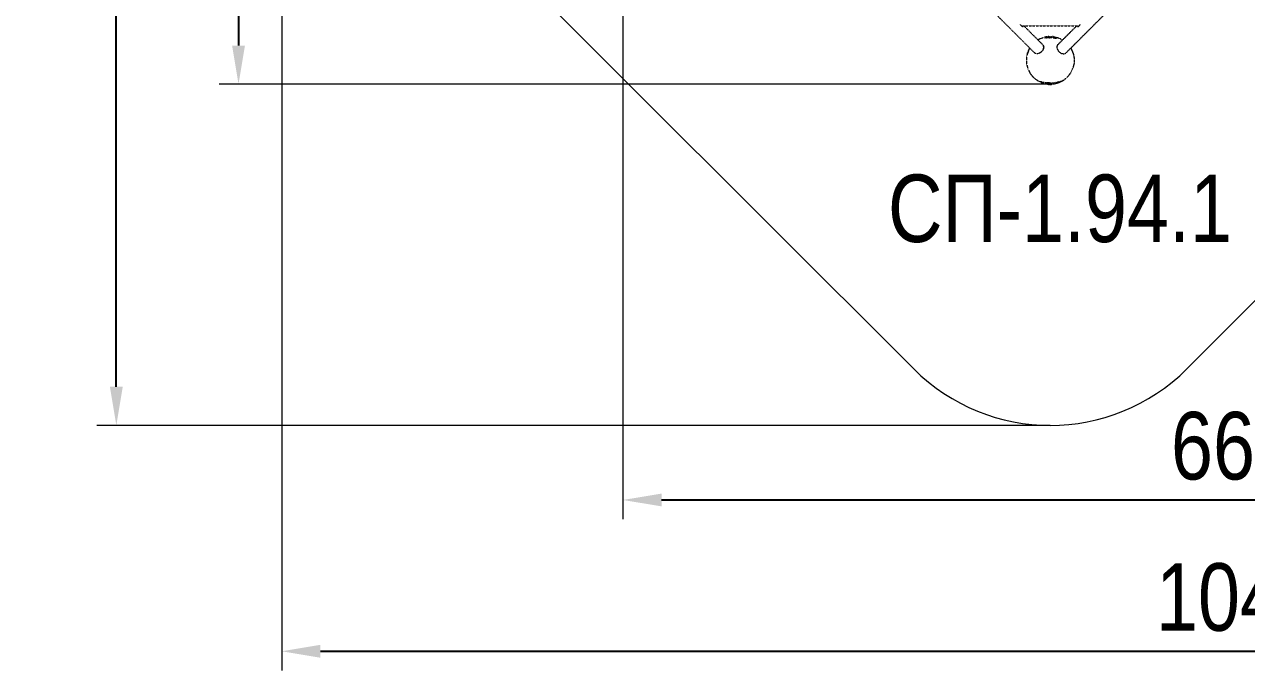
# Model space of a CAD drawing. Header units: millimetres. Extents: x -5899 to 5819, y -5159 to 4068.
# Drawn here: x -5899 to 427, y -5159 to -1811 of the extents above; entities that cross this region are included whole.
import ezdxf

# ---------------------------------------------------------------- set-up
doc = ezdxf.new("R2010")
doc.units = ezdxf.units.MM
doc.linetypes.add('HIDDEN', pattern=[1.905, 1.27, -0.635])
for name, color, linetype in [('DIKOM_АРТИКУЛ', 7, 'Continuous'), ('DIKOM_ЗОНА', 90, 'Continuous'), ('DIKOM_ОБЪЕКТ', 7, 'Continuous'), ('DIKOM_РАЗМЕР_ЗОНА', 7, 'Continuous'), ('DIKOM_РАЗМЕР_ОБЪЕКТА', 7, 'Continuous')]:
    doc.layers.add(name, color=color, linetype=linetype)
doc.styles.add('style1', font='arialbd.ttf', dxfattribs={"width": 0.8})
doc.dimstyles.new('1-50', dxfattribs={"dimtxt": 300, "dimasz": 200, "dimexe": 100, "dimexo": 0, "dimgap": 100, "dimtad": 1, "dimtxsty": 'style1', "dimcen": 200, "dimclrd": 7, "dimclre": 7, "dimclrt": 7, "dimadec": 1, "dimazin": 2, "dimtfac": 1, "dimtmove": 0, "dimatfit": 2, "dimfxl": 0, "dimlwd": 25, "dimlwe": 18, "dimarcsym": 0})

# ---------------------------------------------------------------- blocks, each defined once
blk = doc.blocks.new('*D0')
at = {"layer": 'Defpoints', "color": 0, "transparency": 16777216}
for p in [(-587.3, 2301.2), (-4790.6, -2120.1), (-586.7, -2120.1)]:
    blk.add_point(p, dxfattribs=at)
at = {"layer": 'DIKOM_РАЗМЕР_ОБЪЕКТА', "color": 7, "lineweight": 18, "transparency": 16777216}
for p, q in [((-587.3, 2301.2), (-4890.6, 2301.2)), ((-586.7, -2120.1), (-4890.6, -2120.1))]:
    blk.add_line(p, q, dxfattribs=at)
at = {"layer": 'DIKOM_РАЗМЕР_ОБЪЕКТА', "color": 7, "lineweight": 25, "transparency": 16777216}
blk.add_line((-4790.6, 2101.2), (-4790.6, -1920.1), dxfattribs=at)
at = {"layer": 'DIKOM_РАЗМЕР_ОБЪЕКТА', "color": 7, "transparency": 16777216}
for points in [[(-4823.9, 2101.2), (-4757.2, 2101.2), (-4790.6, 2301.2)], [(-4823.9, -1920.1), (-4757.2, -1920.1), (-4790.6, -2120.1)]]:
    blk.add_solid(points, dxfattribs=at)
at = {"layer": 'DIKOM_РАЗМЕР_ОБЪЕКТА', "color": 7, "transparency": 16777216, "insert": (-5069.3, 85.6), "char_height": 300, "attachment_point": 5, "rotation": 90, "style": 'style1'}
blk.add_mtext('{\\fArial|b0|i0|c204|p34;\\H1.16667x;4400}', dxfattribs=at)
blk = doc.blocks.new('*D1')
at = {"layer": 'Defpoints', "color": 0, "transparency": 16777216}
for p in [(-2800.5, 90.1), (3818.9, 90.1), (3818.9, -4274.7)]:
    blk.add_point(p, dxfattribs=at)
at = {"layer": 'DIKOM_РАЗМЕР_ОБЪЕКТА', "color": 7, "lineweight": 18, "transparency": 16777216}
for p, q in [((-2800.5, 90.1), (-2800.5, -4374.7)), ((3818.9, 90.1), (3818.9, -4374.7))]:
    blk.add_line(p, q, dxfattribs=at)
at = {"layer": 'DIKOM_РАЗМЕР_ОБЪЕКТА', "color": 7, "lineweight": 25, "transparency": 16777216}
blk.add_line((-2600.5, -4274.7), (3618.9, -4274.7), dxfattribs=at)
at = {"layer": 'DIKOM_РАЗМЕР_ОБЪЕКТА', "color": 7, "transparency": 16777216}
for points in [[(-2600.5, -4241.4), (-2600.5, -4308), (-2800.5, -4274.7)], [(3618.9, -4241.4), (3618.9, -4308), (3818.9, -4274.7)]]:
    blk.add_solid(points, dxfattribs=at)
at = {"layer": 'DIKOM_РАЗМЕР_ОБЪЕКТА', "color": 7, "transparency": 16777216, "insert": (471, -3996), "char_height": 300, "attachment_point": 5, "style": 'style1'}
blk.add_mtext('{\\fArial|b0|i0|c204|p34;\\H1.16667x;6600}', dxfattribs=at)
blk = doc.blocks.new('*D2')
at = {"layer": 'Defpoints', "color": 0, "transparency": 16777216}
for p in [(-5423.1, 4068.5), (-588.6, 4068.5), (-588.6, -3888.2)]:
    blk.add_point(p, dxfattribs=at)
at = {"layer": 'DIKOM_РАЗМЕР_ЗОНА', "color": 7, "lineweight": 18, "transparency": 16777216}
for p, q in [((-588.6, 4068.5), (-5523.1, 4068.5)), ((-588.6, -3888.2), (-5523.1, -3888.2))]:
    blk.add_line(p, q, dxfattribs=at)
at = {"layer": 'DIKOM_РАЗМЕР_ЗОНА', "color": 7, "lineweight": 25, "transparency": 16777216}
blk.add_line((-5423.1, -3688.2), (-5423.1, 3868.5), dxfattribs=at)
at = {"layer": 'DIKOM_РАЗМЕР_ЗОНА', "color": 7, "transparency": 16777216}
for points in [[(-5456.4, 3868.5), (-5389.8, 3868.5), (-5423.1, 4068.5)], [(-5456.4, -3688.2), (-5389.8, -3688.2), (-5423.1, -3888.2)]]:
    blk.add_solid(points, dxfattribs=at)
at = {"layer": 'DIKOM_РАЗМЕР_ЗОНА', "color": 7, "transparency": 16777216, "insert": (-5701.8, 90.1), "char_height": 300, "attachment_point": 5, "rotation": 90, "style": 'style1'}
blk.add_mtext('{\\fArial|b0|i0|c204|p34;\\H1.16667x;7900}', dxfattribs=at)
blk = doc.blocks.new('*D3')
at = {"layer": 'Defpoints', "color": 0, "transparency": 16777216}
for p in [(-4566.9, 98), (5818.9, 98), (5818.9, -5058.6)]:
    blk.add_point(p, dxfattribs=at)
at = {"layer": 'DIKOM_РАЗМЕР_ЗОНА', "color": 7, "lineweight": 18, "transparency": 16777216}
for p, q in [((-4566.9, 98), (-4566.9, -5158.6)), ((5818.9, 98), (5818.9, -5158.6))]:
    blk.add_line(p, q, dxfattribs=at)
at = {"layer": 'DIKOM_РАЗМЕР_ЗОНА', "color": 7, "lineweight": 25, "transparency": 16777216}
blk.add_line((-4366.9, -5058.6), (5618.9, -5058.6), dxfattribs=at)
at = {"layer": 'DIKOM_РАЗМЕР_ЗОНА', "color": 7, "transparency": 16777216}
for points in [[(-4366.9, -5025.3), (-4366.9, -5092), (-4566.9, -5058.6)], [(5618.9, -5025.3), (5618.9, -5092), (5818.9, -5058.6)]]:
    blk.add_solid(points, dxfattribs=at)
at = {"layer": 'DIKOM_РАЗМЕР_ЗОНА', "color": 7, "transparency": 16777216, "insert": (502, -4779.9), "char_height": 300, "attachment_point": 5, "style": 'style1'}
blk.add_mtext('{\\fArial|b0|i0|c204|p34;\\H1.16667x;10400}', dxfattribs=at)

msp = doc.modelspace()

# ---------------------------------------------------------------- linework, layer by layer
at = {"layer": 'DIKOM_ЗОНА', "color": 3, "lineweight": 15}
msp.add_lwpolyline([(4818.913, -1809.546, 0.41421356), (5818.913, -809.546), (5818.913, 970.455, 0.41421356), (4818.913, 1970.455), (2337.781, 1970.455, -0.19890839), (1630.685, 2263.337), (118.403, 3775.574, 0.41421336), (-1295.81, 3775.553), (-4274.089, 797.187, 0.41421377), (-4274.068, -617.027), (-1295.7, -3595.304, 0.4142135), (118.513, -3595.282), (1611.301, -2102.449, -0.19891628), (2318.419, -1809.546)], format="xyb", close=True, dxfattribs=at)
at = {"layer": 'DIKOM_ОБЪЕКТ', "color": 7, "linetype": 'HIDDEN', "lineweight": 15}
for p, q in [((-669.46, -1958.849), (-1569.306, -1059.03)), ((392.063, -1058.948), (-507.292, -1958.331)), ((-743.202, -1810.867), (-742.864, -1811.432)), ((-742.577, -1812.13), (-742.834, -1811.504)), ((-742.572, -1812.142), (-742.067, -1813.156)), ((-742.049, -1813.185), (-741.498, -1814.109)), ((-741.466, -1814.154), (-740.862, -1814.985)), ((-740.817, -1815.037), (-740.16, -1815.77)), ((-740.159, -1815.77), (-739.607, -1816.273)), ((-739.585, -1816.293), (-739.239, -1816.546)), ((-738.658, -1817.221), (-739.239, -1816.546)), ((-738.627, -1817.253), (-737.695, -1818.235)), ((-737.622, -1818.303), (-736.734, -1819.144)), ((-736.734, -1819.145), (-735.887, -1819.856)), ((-735.798, -1819.931), (-734.991, -1820.523)), ((-734.898, -1820.591), (-734.136, -1821.064)), ((-734.04, -1821.122), (-733.33, -1821.479)), ((-733.233, -1821.525), (-732.575, -1821.77)), ((-732.499, -1817.418), (-444.694, -1817.418)), ((-732.163, -1821.863), (-731.579, -1822.024)), ((-731.492, -1822.031), (-730.779, -1822.069)), ((-730.013, -1821.887), (-729.527, -1821.639)), ((-729.46, -1821.591), (-729.103, -1821.171)), ((-729.023, -1821.024), (-728.825, -1820.593)), ((-728.793, -1820.495), (-728.707, -1819.848)), ((-728.697, -1817.418), (-728.697, -1819.717)), ((-726.069, -1817.418), (-627.71, -1915.777)), ((-549.717, -1915.903), (-451.231, -1817.418)), ((-448.496, -1817.418), (-448.496, -1819.659)), ((-448.496, -1819.659), (-448.408, -1820.311)), ((-448.061, -1821.095), (-447.701, -1821.511)), ((-447.627, -1821.552), (-447.258, -1821.739)), ((-447.055, -1821.814), (-446.45, -1821.963)), ((-446.36, -1821.965), (-445.647, -1821.929)), ((-444.646, -1821.667), (-443.987, -1821.424)), ((-443.888, -1821.38), (-443.176, -1821.024)), ((-443.077, -1820.967), (-442.312, -1820.494)), ((-442.217, -1820.425), (-441.406, -1819.833)), ((-441.316, -1819.757), (-440.465, -1819.043)), ((-440.381, -1818.963), (-439.498, -1818.127)), ((-439.428, -1818.053), (-438.539, -1817.117)), ((-438.539, -1817.117), (-438.02, -1816.516)), ((-437.693, -1816.273), (-437.14, -1815.77)), ((-437.087, -1815.708), (-436.438, -1814.985)), ((-436.438, -1814.985), (-435.833, -1814.151)), ((-435.803, -1814.11), (-435.253, -1813.184)), ((-435.237, -1813.158), (-434.734, -1812.145)), ((-434.73, -1812.136), (-434.539, -1811.669)), ((-434.157, -1811.031), (-434.539, -1811.669)), ((-639.665, -1884.62), (-652.075, -1891.411)), ((-639.665, -1884.62), (-633.818, -1881.783)), ((-633.818, -1881.783), (-625.997, -1879.348)), ((-610.253, -1875.614), (-625.997, -1879.348)), ((-608.555, -1879.783), (-620.963, -1882.35)), ((-604.787, -1874.501), (-610.253, -1875.614)), ((-608.555, -1879.783), (-595.734, -1877.813)), ((-598.614, -1873.731), (-604.787, -1874.501)), ((-592.008, -1873.338), (-598.614, -1873.731)), ((-595.734, -1877.813), (-596.101, -1878.458)), ((-596.101, -1878.458), (-595.739, -1879.104)), ((-594.683, -1879.686), (-595.739, -1879.104)), ((-595.734, -1877.813), (-594.676, -1877.231)), ((-594.683, -1879.686), (-593.039, -1880.148)), ((-594.676, -1877.231), (-593.028, -1876.769)), ((-590.965, -1880.445), (-593.039, -1880.148)), ((-590.952, -1876.473), (-593.028, -1876.769)), ((-592.008, -1873.338), (-585.254, -1873.34)), ((-588.666, -1880.548), (-590.965, -1880.445)), ((-588.652, -1876.371), (-590.952, -1876.473)), ((-586.366, -1880.446), (-588.666, -1880.548)), ((-588.652, -1876.371), (-586.353, -1876.473)), ((-584.289, -1880.15), (-586.366, -1880.446)), ((-586.353, -1876.473), (-584.28, -1876.77)), ((-585.254, -1873.34), (-578.649, -1873.735)), ((-582.642, -1879.688), (-584.289, -1880.15)), ((-584.28, -1876.77), (-582.634, -1877.233)), ((-581.583, -1879.106), (-582.642, -1879.688)), ((-582.634, -1877.233), (-581.579, -1877.815)), ((-581.216, -1878.46), (-581.583, -1879.106)), ((-581.583, -1879.106), (-567.674, -1879.965)), ((-581.583, -1879.106), (-556.35, -1882.362)), ((-581.579, -1877.815), (-581.216, -1878.46)), ((-572.482, -1874.507), (-578.649, -1873.735)), ((-572.482, -1874.507), (-567.022, -1875.621)), ((-567.674, -1879.965), (-556.35, -1882.362)), ((-567.022, -1875.621), (-551.248, -1879.362)), ((-551.248, -1879.362), (-543.441, -1881.798)), ((-543.441, -1881.798), (-537.612, -1884.637)), ((-537.612, -1884.637), (-525.226, -1891.413)), ((-701.259, -1947.405), (-707.525, -1963.372)), ((-707.525, -1963.372), (-704.902, -1956.423)), ((-703.716, -1953.665), (-704.902, -1956.423)), ((-701.259, -1947.405), (-695.515, -1934.605)), ((-694.759, -1933.551), (-695.515, -1934.605)), ((-668.068, -1959.963), (-669.46, -1958.849)), ((-666.542, -1960.917), (-668.068, -1959.963)), ((-664.891, -1961.702), (-666.542, -1960.917)), ((-646.5, -1960.734), (-648.698, -1961.563)), ((-644.299, -1959.726), (-646.5, -1960.734)), ((-642.102, -1958.534), (-644.299, -1959.726)), ((-639.935, -1957.17), (-642.102, -1958.534)), ((-637.818, -1955.638), (-639.935, -1957.17)), ((-635.77, -1953.946), (-637.818, -1955.638)), ((-633.807, -1952.104), (-635.77, -1953.946)), ((-633.807, -1952.104), (-631.929, -1950.1)), ((-631.929, -1950.1), (-630.223, -1948.026)), ((-628.693, -1945.905), (-630.223, -1948.026)), ((-627.346, -1943.757), (-628.693, -1945.905)), ((-627.71, -1915.777), (-626.545, -1917.056)), ((-626.181, -1941.603), (-627.346, -1943.757)), ((-625.528, -1918.468), (-626.545, -1917.056)), ((-625.209, -1939.485), (-626.181, -1941.603)), ((-625.528, -1918.468), (-624.666, -1920.004)), ((-624.415, -1937.406), (-625.209, -1939.485)), ((-624.666, -1920.004), (-623.964, -1921.654)), ((-623.782, -1935.346), (-624.415, -1937.406)), ((-623.964, -1921.654), (-623.426, -1923.407)), ((-623.782, -1935.346), (-623.306, -1933.29)), ((-623.058, -1925.257), (-623.426, -1923.407)), ((-622.967, -1931.037), (-623.306, -1933.29)), ((-623.058, -1925.257), (-622.861, -1927.188)), ((-622.838, -1929.183), (-622.967, -1931.037)), ((-622.861, -1927.188), (-622.838, -1929.183)), ((-554.437, -1927.176), (-554.461, -1929.17)), ((-554.461, -1929.17), (-554.313, -1931.211)), ((-554.239, -1925.245), (-554.437, -1927.176)), ((-554.313, -1931.211), (-553.995, -1933.276)), ((-553.869, -1923.397), (-554.239, -1925.245)), ((-553.995, -1933.276), (-553.52, -1935.331)), ((-553.451, -1921.985), (-553.869, -1923.397)), ((-553.52, -1935.331), (-552.89, -1937.389)), ((-552.628, -1919.996), (-553.451, -1921.985)), ((-552.89, -1937.389), (-552.097, -1939.468)), ((-551.766, -1918.461), (-552.628, -1919.996)), ((-552.097, -1939.468), (-551.125, -1941.586)), ((-550.75, -1917.05), (-551.766, -1918.461)), ((-551.125, -1941.586), (-549.961, -1943.741)), ((-549.717, -1915.903), (-550.75, -1917.05)), ((-549.961, -1943.741), (-548.613, -1945.892)), ((-548.613, -1945.892), (-547.083, -1948.018)), ((-545.374, -1950.096), (-547.083, -1948.018)), ((-543.491, -1952.104), (-545.374, -1950.096)), ((-541.574, -1953.907), (-543.491, -1952.104)), ((-541.574, -1953.907), (-539.558, -1955.578)), ((-539.558, -1955.578), (-537.458, -1957.106)), ((-537.458, -1957.106), (-535.292, -1958.478)), ((-535.292, -1958.478), (-533.075, -1959.687)), ((-533.075, -1959.687), (-530.815, -1960.727)), ((-530.815, -1960.727), (-528.537, -1961.585)), ((-512.264, -1961.643), (-510.625, -1960.844)), ((-510.625, -1960.844), (-509.111, -1959.878)), ((-509.111, -1959.878), (-507.292, -1958.331)), ((-482.526, -1933.564), (-481.753, -1934.641)), ((-481.753, -1934.641), (-477.112, -1945.424)), ((-479.38, -1941.026), (-475.783, -1948)), ((-475.783, -1948), (-472.36, -1956.463)), ((-472.36, -1956.463), (-469.779, -1963.413)), ((-712.202, -1987.14), (-712.506, -1991.496)), ((-712.506, -1991.496), (-711.776, -2011.333)), ((-709.102, -1968.964), (-712.202, -1987.14)), ((-711.776, -2011.333), (-711.374, -2014.26)), ((-711.374, -2014.26), (-706.26, -2034.947)), ((-707.525, -1963.372), (-709.102, -1968.964)), ((-663.127, -1962.316), (-664.891, -1961.702)), ((-661.262, -1962.753), (-663.127, -1962.316)), ((-659.31, -1963.01), (-661.262, -1962.753)), ((-657.284, -1963.084), (-659.31, -1963.01)), ((-654.875, -1962.945), (-657.284, -1963.084)), ((-653.053, -1962.686), (-654.875, -1962.945)), ((-650.884, -1962.213), (-653.053, -1962.686)), ((-648.698, -1961.563), (-650.884, -1962.213)), ((-528.537, -1961.585), (-526.27, -1962.25)), ((-526.27, -1962.25), (-524.045, -1962.72)), ((-521.885, -1962.996), (-524.045, -1962.72)), ((-521.885, -1962.996), (-519.801, -1963.085)), ((-519.801, -1963.085), (-517.795, -1962.992)), ((-517.795, -1962.992), (-515.867, -1962.721)), ((-515.867, -1962.721), (-513.377, -1962.066)), ((-513.377, -1962.066), (-512.264, -1961.643)), ((-465.975, -2014.646), (-471.033, -2034.986)), ((-469.779, -1963.413), (-468.074, -1969.513)), ((-468.074, -1969.513), (-465.098, -1987.181)), ((-465.521, -2011.373), (-465.975, -2014.646)), ((-464.774, -1991.973), (-465.521, -2011.373)), ((-465.098, -1987.181), (-464.774, -1991.973)), ((-703.708, -2041.819), (-706.26, -2034.947)), ((-706.26, -2034.947), (-705.723, -2036.456)), ((-703.708, -2041.819), (-693.55, -2063.272)), ((-679.054, -2081.995), (-693.55, -2063.272)), ((-673.1, -2087.152), (-679.054, -2081.995)), ((-659.973, -2098.299), (-673.1, -2087.152)), ((-517.078, -2098.072), (-504.251, -2087.181)), ((-498.265, -2082.026), (-504.251, -2087.181)), ((-498.265, -2082.026), (-483.778, -2063.308)), ((-473.628, -2041.858), (-483.778, -2063.308)), ((-473.628, -2041.858), (-471.662, -2036.747)), ((-471.033, -2034.986), (-471.662, -2036.747)), ((-651.975, -2103.476), (-659.973, -2098.299)), ((-651.978, -2103.515), (-656.313, -2100.668)), ((-652.39, -2103.207), (-651.978, -2103.515)), ((-651.978, -2103.515), (-635.462, -2111.637)), ((-645.254, -2105.852), (-651.978, -2103.515)), ((-651.975, -2103.476), (-639.889, -2107.749)), ((-640.549, -2107.516), (-639.991, -2107.767)), ((-633.767, -2109.025), (-639.991, -2107.767)), ((-639.889, -2107.749), (-624.868, -2110.88)), ((-635.462, -2111.637), (-626.726, -2115.227)), ((-626.726, -2115.227), (-614.613, -2117.935)), ((-624.868, -2110.88), (-607.652, -2112.828)), ((-616.265, -2111.853), (-624.853, -2110.942)), ((-624.853, -2110.942), (-607.679, -2112.907)), ((-614.613, -2117.935), (-600.31, -2120.702)), ((-588.6, -2113.61), (-607.679, -2112.907)), ((-607.652, -2112.828), (-588.639, -2113.529)), ((-600.316, -2120.701), (-600.357, -2121.123)), ((-600.143, -2118.876), (-600.189, -2119.366)), ((-599.695, -2118.969), (-600.189, -2119.366)), ((-600.189, -2119.366), (-600.188, -2120.436)), ((-600.188, -2120.436), (-600.189, -2121.032)), ((-600.189, -2121.032), (-598.704, -2121.164)), ((-599.738, -2118.515), (-600.143, -2118.876)), ((-599.815, -2121.24), (-599.245, -2121.285)), ((-598.665, -2118.25), (-599.738, -2118.515)), ((-598.464, -2118.705), (-599.695, -2118.969)), ((-598.593, -2121.336), (-599.245, -2121.285)), ((-598.704, -2121.164), (-597.211, -2121.278)), ((-596.986, -2118.115), (-598.665, -2118.25)), ((-593.63, -2121.637), (-598.593, -2121.336)), ((-596.767, -2118.596), (-598.464, -2118.705)), ((-592.944, -2120.081), (-597.262, -2119.84)), ((-597.262, -2120.267), (-597.262, -2119.84)), ((-597.228, -2120.134), (-597.262, -2120.629)), ((-597.21, -2121.361), (-595.626, -2121.462)), ((-595.988, -2118.106), (-596.986, -2118.115)), ((-596.779, -2119.988), (-596.812, -2120.483)), ((-596.812, -2120.483), (-595.462, -2120.569)), ((-596.779, -2119.988), (-595.435, -2120.073)), ((-594.973, -2118.63), (-596.767, -2118.596)), ((-594.947, -2118.142), (-595.988, -2118.106)), ((-595.626, -2121.462), (-594.034, -2121.542)), ((-595.462, -2120.569), (-594.107, -2120.639)), ((-595.435, -2120.073), (-594.084, -2120.143)), ((-591.79, -2118.763), (-594.973, -2118.63)), ((-591.78, -2118.275), (-594.947, -2118.142)), ((-594.084, -2120.143), (-594.107, -2120.639)), ((-594.084, -2120.32), (-594.107, -2120.817)), ((-591.357, -2120.912), (-594.107, -2120.817)), ((-591.347, -2120.415), (-594.084, -2120.32)), ((-591.321, -2121.551), (-594.033, -2121.461)), ((-593.63, -2121.637), (-588.598, -2121.746)), ((-588.598, -2121.74), (-593.63, -2121.637)), ((-588.598, -2120.161), (-592.944, -2120.081)), ((-588.599, -2118.808), (-591.79, -2118.763)), ((-588.599, -2118.319), (-591.78, -2118.275)), ((-588.598, -2120.943), (-591.357, -2120.912)), ((-588.598, -2120.447), (-591.347, -2120.415)), ((-588.598, -2121.581), (-591.321, -2121.551)), ((-588.639, -2113.529), (-569.509, -2112.818)), ((-588.6, -2113.61), (-568.797, -2112.849)), ((-587.274, -2118.312), (-588.599, -2118.319)), ((-587.27, -2118.8), (-588.599, -2118.808)), ((-588.598, -2120.161), (-582.929, -2120.023)), ((-588.598, -2120.161), (-585.76, -2120.126)), ((-585.77, -2120.412), (-588.598, -2120.447)), ((-585.759, -2120.909), (-588.598, -2120.943)), ((-588.598, -2121.581), (-580.723, -2121.327)), ((-588.598, -2121.581), (-584.646, -2121.517)), ((-585.449, -2121.699), (-588.598, -2121.74)), ((-585.95, -2118.289), (-587.274, -2118.312)), ((-585.94, -2118.776), (-587.27, -2118.8)), ((-584.911, -2118.287), (-585.95, -2118.289)), ((-584.156, -2118.801), (-585.94, -2118.776)), ((-585.77, -2120.412), (-582.951, -2120.312)), ((-585.76, -2120.126), (-582.929, -2120.023)), ((-582.928, -2120.808), (-585.759, -2120.909)), ((-582.318, -2121.58), (-585.449, -2121.699)), ((-583.919, -2118.327), (-584.911, -2118.287)), ((-584.646, -2121.517), (-580.723, -2121.327)), ((-582.451, -2118.964), (-584.156, -2118.801)), ((-582.25, -2118.513), (-583.919, -2118.327)), ((-582.951, -2120.312), (-582.928, -2120.808)), ((-582.928, -2120.448), (-582.929, -2120.023)), ((-582.928, -2120.808), (-580.723, -2120.717)), ((-581.214, -2119.267), (-582.451, -2118.964)), ((-581.658, -2121.547), (-582.318, -2121.58)), ((-581.207, -2118.793), (-582.25, -2118.513)), ((-581.096, -2121.519), (-581.658, -2121.547)), ((-580.723, -2119.676), (-581.214, -2119.267)), ((-581.207, -2118.793), (-580.723, -2119.676)), ((-577.364, -2120.716), (-581.169, -2118.809)), ((-581.169, -2118.809), (-580.723, -2119.676)), ((-580.755, -2119.185), (-580.723, -2119.676)), ((-577.364, -2120.716), (-580.755, -2119.185)), ((-580.723, -2120.717), (-580.723, -2119.676)), ((-577.364, -2120.716), (-580.723, -2120.855)), ((-580.723, -2121.327), (-580.723, -2120.717)), ((-577.364, -2120.716), (-580.586, -2120.996)), ((-580.582, -2120.996), (-580.553, -2121.415)), ((-578.355, -2113.147), (-568.797, -2112.849)), ((-567.088, -2119.358), (-577.364, -2120.716)), ((-569.509, -2112.818), (-551.997, -2110.805)), ((-569.255, -2112.788), (-568.797, -2112.849)), ((-558.902, -2111.598), (-568.797, -2112.849)), ((-558.648, -2117.226), (-567.088, -2119.358)), ((-551.898, -2115.179), (-558.648, -2117.226)), ((-551.997, -2110.805), (-536.78, -2107.569)), ((-541.106, -2111.796), (-551.898, -2115.179)), ((-551.445, -2110.688), (-550.8, -2110.684)), ((-542.393, -2108.762), (-550.8, -2110.684)), ((-524.328, -2103.073), (-541.106, -2111.796)), ((-524.773, -2103.212), (-536.78, -2107.569)), ((-536.261, -2107.381), (-535.623, -2107.314)), ((-528.091, -2104.416), (-535.623, -2107.314)), ((-524.773, -2103.212), (-517.078, -2098.072)), ((-524.328, -2103.073), (-517.288, -2098.225)), ((-520.349, -2100.257), (-524.328, -2103.073))]:
    msp.add_line(p, q, dxfattribs=at)

# ---------------------------------------------------------------- texts
at = {"layer": 'DIKOM_АРТИКУЛ', "insert": (-1429.001, -2588.526), "char_height": 350, "width": 1759.4069, "attachment_point": 1, "style": 'style1'}
msp.add_mtext('{\\fArial|b0|i0|c204|p34;СП-1.94.1}', dxfattribs=at)

# ---------------------------------------------------------------- dimensions: what is measured, and where the dimension line sits
at = {"layer": 'DIKOM_РАЗМЕР_ЗОНА'}
for base, p1, p2, angle, text, picture, middle, dimtype in [((-5423.085, 4068.456), (-588.589, -3888.186), (-588.589, 4068.456), 90, '{\\fArial|b0|i0|c204|p34;\\H1.16667x;7900}', '*D2', (-5423.085, 90.075), 161), ((5818.913, -5058.623), (-4566.94, 98.042), (5818.913, 98.042), 180, '{\\fArial|b0|i0|c204|p34;\\H1.16667x;10400}', '*D3', (501.967, -5058.623), 160)]:
    dim = msp.add_linear_dim(base=base, p1=p1, p2=p2, angle=angle, text=text, dimstyle='1-50', dxfattribs=at)
    dim.commit()
    dim.dimension.update_dxf_attribs({"geometry": picture, "text_midpoint": middle, "dimtype": dimtype})
at = {"layer": 'DIKOM_РАЗМЕР_ОБЪЕКТА'}
for base, p1, p2, angle, text, picture, middle in [((-4790.551, -2120.137), (-587.32, 2301.167), (-586.678, -2120.137), 90, '{\\fArial|b0|i0|c204|p34;\\H1.16667x;4400}', '*D0', (-4790.551, 85.551)), ((3818.913, -4274.707), (-2800.515, 90.069), (3818.913, 90.069), 180, '{\\fArial|b0|i0|c204|p34;\\H1.16667x;6600}', '*D1', (470.966, -4274.707))]:
    dim = msp.add_linear_dim(base=base, p1=p1, p2=p2, angle=angle, text=text, dimstyle='1-50', dxfattribs=at)
    dim.commit()
    dim.dimension.update_dxf_attribs({"geometry": picture, "text_midpoint": middle, "dimtype": 160})

doc.saveas('drawing.dxf')
